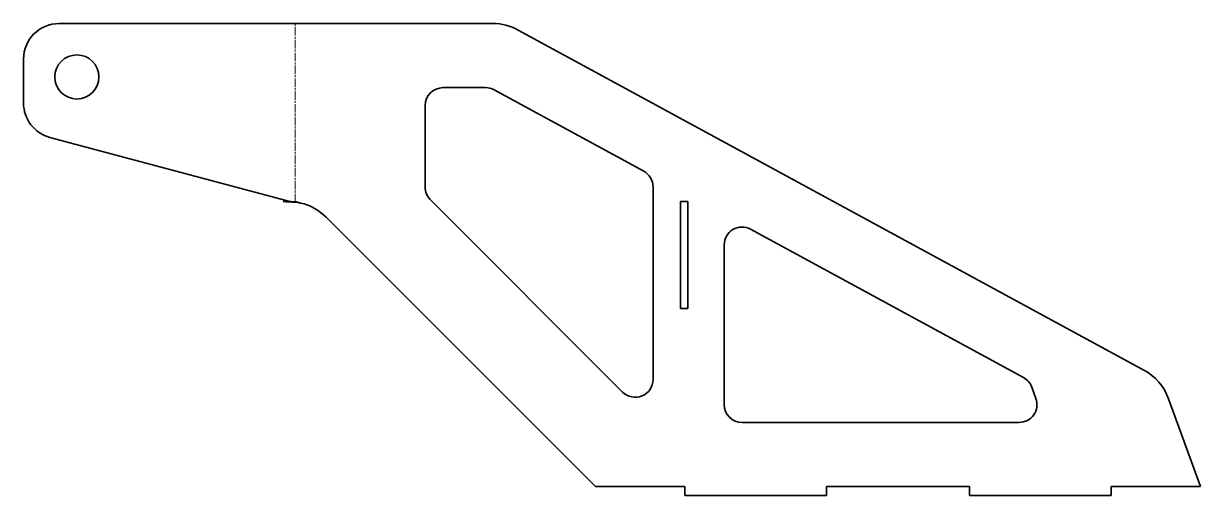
# Model space of a CAD drawing. Header units: millimetres. Extents: x 0 to 331, y 0 to 133.
import ezdxf

# ---------------------------------------------------------------- set-up
doc = ezdxf.new("R2010")
doc.units = ezdxf.units.MM
doc.linetypes.add('Chain', pattern=[13.68, 9.12, -1.14, 2.28, -1.14])
doc.layers.add('SIMUMAK Bend Centerline (ISO)', color=7, linetype='Chain', lineweight=9)
doc.layers.add('SIMUMAK Visible (ISO)', color=7, linetype='Continuous', lineweight=35)

# ---------------------------------------------------------------- blocks, each defined once
blk = doc.blocks.new('SIL-026-CSSC-01_Sheet_3_SIL-026-CSSC-01 (Desplegada)')
at = {"layer": 'SIMUMAK Bend Centerline (ISO)', "ltscale": 0.263158}
blk.add_line((-87.04, 22.52), (-87.04, 72.71), dxfattribs=at)
at = {"layer": 'SIMUMAK Visible (ISO)'}
for p, q in [((-153.37, 72.71), (-31.53, 72.71)), ((-24.37, 70.89), (151.37, -24.58)), ((-163.37, 50.39), (-163.37, 62.71)), ((-45.54, 54.71), (-33.56, 54.71)), ((-31.18, 54.1), (10.87, 31.26)), ((-50.54, 26.8), (-50.54, 49.71)), ((-155.95, 40.73), (-88.55, 22.71)), ((13.48, 26.87), (13.48, -27.22)), ((4.95, -30.76), (-49.07, 23.26)), ((-88.55, 22.71), (-90.47, 22.71)), ((-88.14, 22.71), (-88.55, 22.71)), ((21.18, 22.71), (23.28, 22.71)), ((21.18, -7.29), (21.18, 22.71)), ((23.28, 22.71), (23.28, -7.29)), ((-2.72, -57.29), (-78.33, 18.32)), ((40.87, 14.96), (117.56, -26.7)), ((33.48, -34.29), (33.48, 10.57)), ((23.28, -7.29), (21.18, -7.29)), ((119.88, -29.38), (121.04, -32.58)), ((158.3, -32.63), (167.28, -57.29)), ((116.34, -39.29), (38.48, -39.29)), ((22.38, -57.29), (-2.72, -57.29)), ((22.38, -59.79), (22.38, -57.29)), ((62.18, -57.29), (62.18, -59.79)), ((102.38, -57.29), (62.18, -57.29)), ((102.38, -59.79), (102.38, -57.29)), ((142.18, -57.29), (142.18, -59.79)), ((167.28, -57.29), (142.18, -57.29)), ((62.18, -59.79), (22.38, -59.79)), ((142.18, -59.79), (102.38, -59.79))]:
    blk.add_line(p, q, dxfattribs=at)
blk.add_circle((-148.37, 57.71), 6.2, dxfattribs=at)
at = {"layer": 'SIMUMAK Visible (ISO)', "extrusion": (0, 0, -1)}
for centre, radius, start, end in [((153.37, 62.71), 10, 360, 90), ((31.53, 57.71), 15, 90, 118.5126), ((153.37, 50.39), 10, 284.9665, 0), ((-144.21, -37.76), 15, 118.5126, 160)]:
    blk.add_arc(centre, radius, start, end, dxfattribs=at)
at = {"layer": 'SIMUMAK Visible (ISO)'}
for centre, radius, start, end in [((-45.54, 49.71), 5, 90, 180), ((-33.56, 49.71), 5, 61.4874, 90), ((8.48, 26.87), 5, 360, 61.4874), ((-45.54, 26.8), 5, 180, 225), ((-88.93, 7.71), 15, 45, 76.9108), ((38.48, 10.57), 5, 61.4874, 180), ((8.48, -27.22), 5, 225, 360), ((115.18, -31.09), 5, 20, 61.4874), ((116.34, -34.29), 5, 270, 20), ((38.48, -34.29), 5, 180, 270)]:
    blk.add_arc(centre, radius, start, end, dxfattribs=at)
at = {"layer": 'SIMUMAK Visible (ISO)', "extrusion": (0, 0, -1)}
blk.add_ellipse((-90.47, 7.71), major_axis=(19.58, 0), ratio=0.766044, start_param=4.712389, end_param=4.810457, dxfattribs=at)
at = {"layer": 'SIMUMAK Visible (ISO)'}
for points in [[(-88.55, 22.64), (-87.56, 22.58), (-86.48, 22.47), (-85.54, 22.32)], [(-85.54, 22.32), (-86.35, 22.58), (-87.26, 22.71), (-88.14, 22.71)]]:
    blk.add_open_spline(points, degree=3, dxfattribs=at)

msp = doc.modelspace()

# ---------------------------------------------------------------- block references
msp.add_blockref('SIL-026-CSSC-01_Sheet_3_SIL-026-CSSC-01 (Desplegada)', (163.37, 59.79))

doc.saveas('drawing.dxf')
